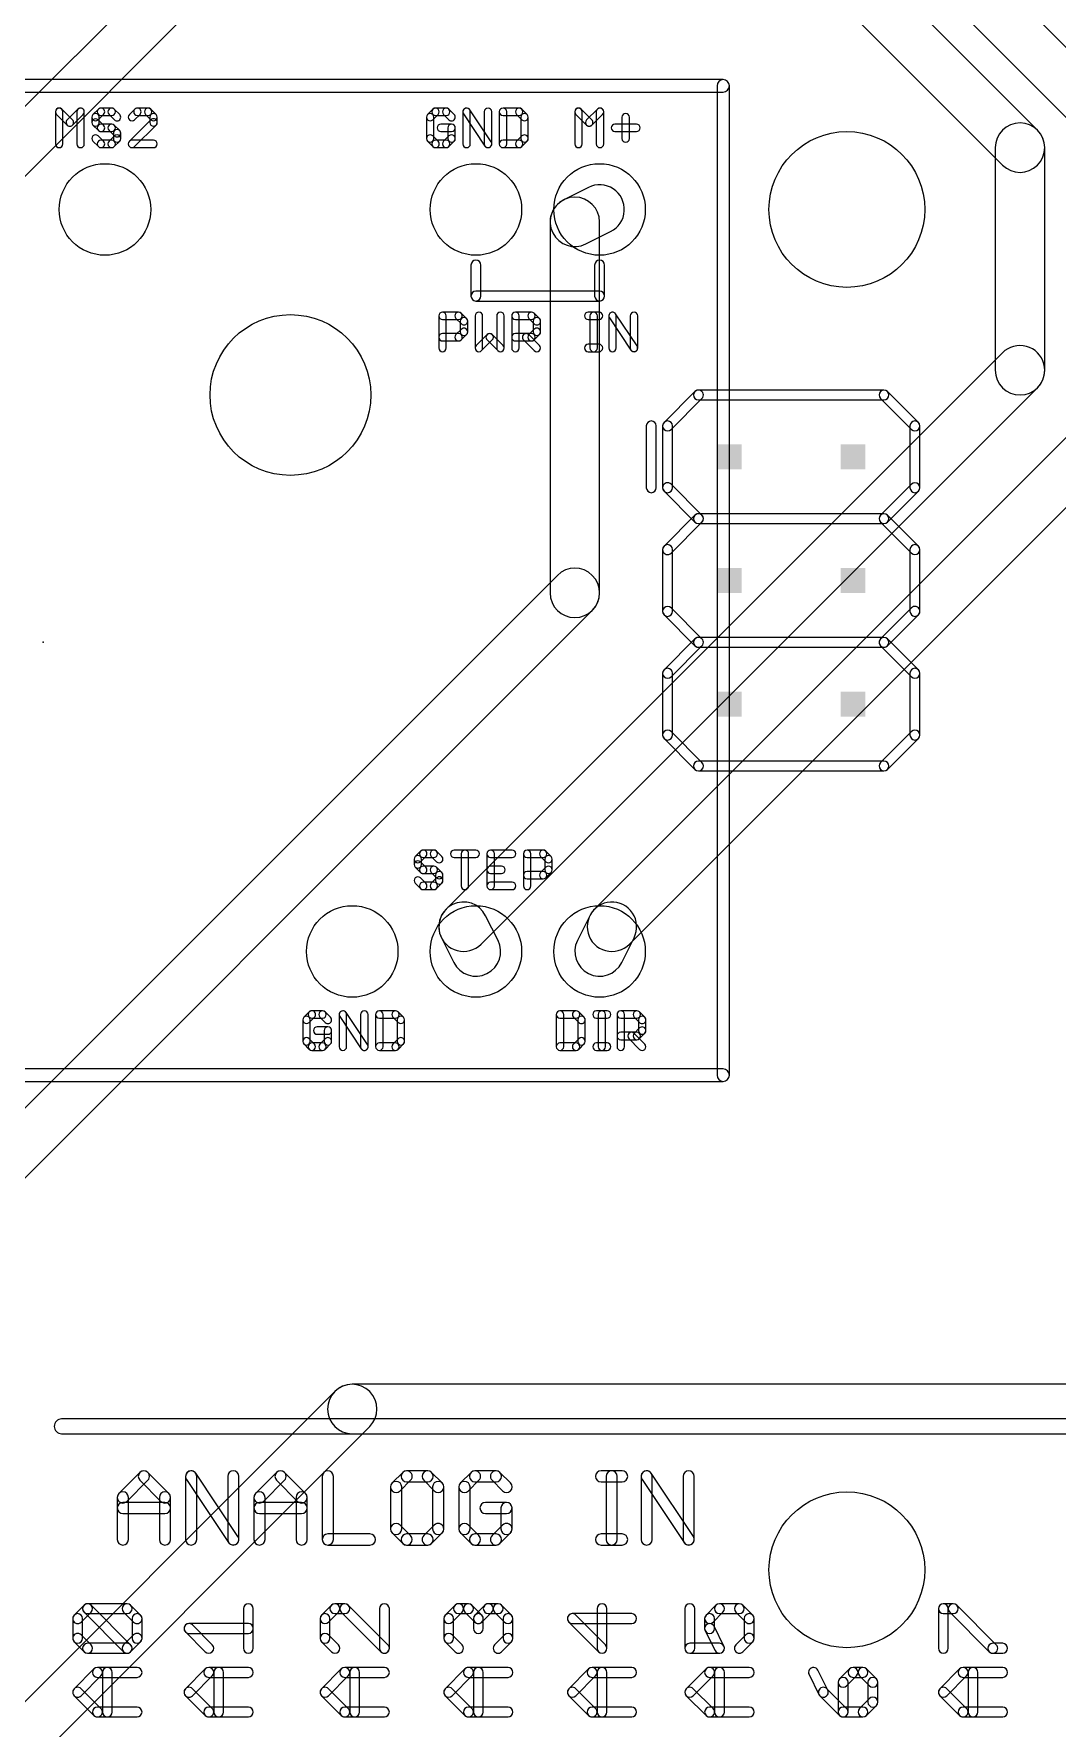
# Model space of a CAD drawing. Extents: x -5 to 106, y -6 to 80.
# Drawn here: x 50.61 to 71.63, y 24.69 to 59.49 of the extents above; entities that cross this region are included whole.
import ezdxf

# ---------------------------------------------------------------- set-up
doc = ezdxf.new("R2010")
doc.units = 0
for name, color, linetype in [('16', 174, 'CONTINUOUS'), ('17', 94, 'CONTINUOUS'), ('20', 178, 'CONTINUOUS'), ('21', 250, 'CONTINUOUS'), ('23', 178, 'CONTINUOUS'), ('51', 250, 'CONTINUOUS')]:
    doc.layers.add(name, color=color, linetype=linetype)

# ---------------------------------------------------------------- blocks, each defined once
blk = doc.blocks.new('RECT')
blk.add_solid([(-0.5, -0.5), (0.5, -0.5), (-0.5, 0.5), (0.5, 0.5)])
blk = doc.blocks.new('ROUNDP')
blk.add_circle((0, 0), 0.5)

msp = doc.modelspace()

# ---------------------------------------------------------------- linework, layer by layer
at = {"layer": '16'}
for points in [[(71.2252, 57.5092), (57.5092, 71.2252, 1), (56.7908, 70.5068), (70.5068, 56.7908, 1)], [(72.7492, 58.2712), (60.5572, 70.4632, 1), (59.8388, 69.7448), (72.0308, 57.5528, 1)], [(49.8892, 56.0288), (54.4612, 60.6008, 1), (53.7428, 61.3192), (49.1708, 56.7472, 1)], [(71.374, 52.578), (71.374, 57.15, 1), (70.358, 57.15), (70.358, 52.578, 1)], [(61.9492, 55.1716), (62.4572, 55.4256, 1), (62.0028, 56.3344), (61.4948, 56.0804, 1)], [(62.23, 48.006), (62.23, 55.626, 1), (61.214, 55.626), (61.214, 48.006, 1)], [(59.7952, 40.7888), (71.2252, 52.2188, 1), (70.5068, 52.9372), (59.0768, 41.5072, 1)], [(62.8432, 40.7888), (72.7492, 50.6948, 1), (72.0308, 51.4132), (62.1248, 41.5072, 1)], [(47.6032, 33.1688), (62.0812, 47.6468, 1), (61.3628, 48.3652), (46.8848, 33.8872, 1)], [(58.9816, 40.9208), (59.2356, 40.4128, 1), (60.1444, 40.8672), (59.8904, 41.3752, 1)], [(62.0296, 41.3752), (61.7756, 40.8672, 1), (62.6844, 40.4128), (62.9384, 40.9208, 1)], [(49.8892, 23.2628), (57.5092, 30.8828, 1), (56.7908, 31.6012), (49.1708, 23.9812, 1)], [(57.15, 30.734), (73.152, 30.734, 1), (73.152, 31.75), (57.15, 31.75, 1)]]:
    msp.add_lwpolyline(points, format="xyb", close=True, dxfattribs=at)
at = {"layer": '20'}
for centre, radius in [((67.31, 55.88), 1.6), ((55.88, 52.07), 1.651), ((67.31, 27.94), 1.6)]:
    msp.add_circle(centre, radius, dxfattribs=at)
at = {"layer": '21'}
for points in [[(64.77, 58.547), (16.51, 58.547, 1), (16.51, 58.293), (64.77, 58.293, 1)], [(64.897, 38.1), (64.897, 58.42, 1), (64.643, 58.42), (64.643, 38.1, 1)], [(51.2064, 57.2262), (51.2064, 57.8872, 1), (51.054, 57.8872), (51.054, 57.2262, 1)], [(51.0763, 57.8333), (51.2966, 57.613, 1), (51.4044, 57.7207), (51.1841, 57.941, 1)], [(51.4044, 57.613), (51.6247, 57.8333, 1), (51.517, 57.941), (51.2966, 57.7207, 1)], [(51.4946, 57.8872), (51.4946, 57.2262, 1), (51.647, 57.2262), (51.647, 57.8872, 1)], [(51.9349, 57.941), (51.8247, 57.8309, 1), (51.9325, 57.7231), (52.0427, 57.8333, 1)], [(51.8024, 57.777), (51.8024, 57.6668, 1), (51.9548, 57.6668), (51.9548, 57.777, 1)], [(52.2091, 57.9634), (51.9888, 57.9634, 1), (51.9888, 57.811), (52.2091, 57.811, 1)], [(52.3731, 57.8309), (52.263, 57.941, 1), (52.1552, 57.8333), (52.2654, 57.7231, 1)], [(52.6833, 57.941), (52.5731, 57.8309, 1), (52.6809, 57.7231), (52.7911, 57.8333, 1)], [(52.9575, 57.9634), (52.7372, 57.9634, 1), (52.7372, 57.811), (52.9575, 57.811, 1)], [(53.1216, 57.8309), (53.0114, 57.941, 1), (52.9036, 57.8333), (53.0138, 57.7231, 1)], [(53.1439, 57.6668), (53.1439, 57.777, 1), (52.9915, 57.777), (52.9915, 57.6668, 1)], [(58.8065, 57.941), (58.6963, 57.8309, 1), (58.8041, 57.7231), (58.9142, 57.8333, 1)], [(58.674, 57.777), (58.674, 57.3364, 1), (58.8264, 57.3364), (58.8264, 57.777, 1)], [(59.0807, 57.9634), (58.8604, 57.9634, 1), (58.8604, 57.811), (59.0807, 57.811, 1)], [(59.2447, 57.8309), (59.1346, 57.941, 1), (59.0268, 57.8333), (59.137, 57.7231, 1)], [(59.5748, 57.2262), (59.5748, 57.8872, 1), (59.4224, 57.8872), (59.4224, 57.2262, 1)], [(59.4352, 57.8449), (59.8759, 57.1839, 1), (60.0027, 57.2685), (59.562, 57.9294, 1)], [(60.0155, 57.2262), (60.0155, 57.8872, 1), (59.8631, 57.8872), (59.8631, 57.2262, 1)], [(60.1708, 57.8872), (60.1708, 57.2262, 1), (60.3232, 57.2262), (60.3232, 57.8872, 1)], [(60.5775, 57.9634), (60.247, 57.9634, 1), (60.247, 57.811), (60.5775, 57.811, 1)], [(60.7416, 57.8309), (60.6314, 57.941, 1), (60.5236, 57.8333), (60.6338, 57.7231, 1)], [(60.7639, 57.3364), (60.7639, 57.777, 1), (60.6115, 57.777), (60.6115, 57.3364, 1)], [(61.8744, 57.2262), (61.8744, 57.8872, 1), (61.722, 57.8872), (61.722, 57.2262, 1)], [(61.7443, 57.8333), (61.9646, 57.613, 1), (62.0724, 57.7207), (61.8521, 57.941, 1)], [(62.0724, 57.613), (62.2927, 57.8333, 1), (62.185, 57.941), (61.9646, 57.7207, 1)], [(62.1626, 57.8872), (62.1626, 57.2262, 1), (62.315, 57.2262), (62.315, 57.8872, 1)], [(62.6907, 57.777), (62.6907, 57.3364, 1), (62.8431, 57.3364), (62.8431, 57.777, 1)], [(51.8247, 57.613), (51.9349, 57.5028, 1), (52.0427, 57.6106), (51.9325, 57.7207, 1)], [(51.9888, 57.4805), (52.2091, 57.4805, 1), (52.2091, 57.6329), (51.9888, 57.6329, 1)], [(52.1552, 57.5028), (52.2654, 57.3926, 1), (52.3731, 57.5004), (52.263, 57.6106, 1)], [(52.2431, 57.4465), (52.2431, 57.3364, 1), (52.3955, 57.3364), (52.3955, 57.4465, 1)], [(52.6809, 57.1723), (53.1216, 57.613, 1), (53.0138, 57.7207), (52.5731, 57.2801, 1)], [(59.1908, 57.6329), (58.9705, 57.6329, 1), (58.9705, 57.4805), (59.1908, 57.4805, 1)], [(59.267, 57.3364), (59.267, 57.5567, 1), (59.1146, 57.5567), (59.1146, 57.3364, 1)], [(62.5466, 57.4805), (62.9873, 57.4805, 1), (62.9873, 57.6329), (62.5466, 57.6329, 1)], [(52.0427, 57.2801), (51.9325, 57.3902, 1), (51.8247, 57.2825), (51.9349, 57.1723, 1)], [(52.2091, 57.3024), (51.9888, 57.3024, 1), (51.9888, 57.15), (52.2091, 57.15, 1)], [(52.2654, 57.3902), (52.1552, 57.2801, 1), (52.263, 57.1723), (52.3731, 57.2825, 1)], [(53.0677, 57.3024), (52.627, 57.3024, 1), (52.627, 57.15), (53.0677, 57.15, 1)], [(58.6963, 57.2825), (58.8065, 57.1723, 1), (58.9142, 57.2801), (58.8041, 57.3902, 1)], [(58.8604, 57.15), (59.0807, 57.15, 1), (59.0807, 57.3024), (58.8604, 57.3024, 1)], [(59.1346, 57.1723), (59.2447, 57.2825, 1), (59.137, 57.3902), (59.0268, 57.2801, 1)], [(60.247, 57.15), (60.5775, 57.15, 1), (60.5775, 57.3024), (60.247, 57.3024, 1)], [(60.6314, 57.1723), (60.7416, 57.2825, 1), (60.6338, 57.3902), (60.5236, 57.2801, 1)], [(59.5884, 54.737), (59.5884, 54.102, 1), (59.7916, 54.102), (59.7916, 54.737, 1)], [(62.1284, 54.737), (62.1284, 54.102, 1), (62.3316, 54.102), (62.3316, 54.737, 1)], [(62.23, 54.2036), (59.69, 54.2036, 1), (59.69, 54.0004), (62.23, 54.0004, 1)], [(59.0804, 53.0352), (59.0804, 53.6962, 1), (58.928, 53.6962), (58.928, 53.0352, 1)], [(59.0042, 53.62), (59.3347, 53.62, 1), (59.3347, 53.7724), (59.0042, 53.7724, 1)], [(59.2808, 53.6423), (59.391, 53.5321, 1), (59.4987, 53.6399), (59.3886, 53.75, 1)], [(59.3686, 53.586), (59.3686, 53.3657, 1), (59.521, 53.3657), (59.521, 53.586, 1)], [(59.6764, 53.6962), (59.6764, 53.0352, 1), (59.8288, 53.0352), (59.8288, 53.6962, 1)], [(60.2695, 53.0352), (60.2695, 53.6962, 1), (60.1171, 53.6962), (60.1171, 53.0352, 1)], [(60.5772, 53.0352), (60.5772, 53.6962, 1), (60.4248, 53.6962), (60.4248, 53.0352, 1)], [(60.501, 53.62), (60.8315, 53.62, 1), (60.8315, 53.7724), (60.501, 53.7724, 1)], [(60.7776, 53.6423), (60.8878, 53.5321, 1), (60.9956, 53.6399), (60.8854, 53.75, 1)], [(60.8655, 53.586), (60.8655, 53.3657, 1), (61.0179, 53.3657), (61.0179, 53.586, 1)], [(61.9979, 53.62), (62.2182, 53.62, 1), (62.2182, 53.7724), (61.9979, 53.7724, 1)], [(62.1842, 53.0352), (62.1842, 53.6962, 1), (62.0318, 53.6962), (62.0318, 53.0352, 1)], [(62.573, 53.0352), (62.573, 53.6962, 1), (62.4206, 53.6962), (62.4206, 53.0352, 1)], [(62.4334, 53.6539), (62.874, 52.9929, 1), (63.0008, 53.0775), (62.5602, 53.7384, 1)], [(63.0136, 53.0352), (63.0136, 53.6962, 1), (62.8612, 53.6962), (62.8612, 53.0352, 1)], [(59.3347, 53.3317), (59.0042, 53.3317, 1), (59.0042, 53.1793), (59.3347, 53.1793, 1)], [(59.391, 53.4196), (59.2808, 53.3094, 1), (59.3886, 53.2016), (59.4987, 53.3118, 1)], [(59.8065, 52.9813), (60.0268, 53.2016, 1), (59.9191, 53.3094), (59.6987, 53.0891, 1)], [(59.9191, 53.2016), (60.1394, 52.9813, 1), (60.2471, 53.0891), (60.0268, 53.3094, 1)], [(60.8315, 53.3317), (60.501, 53.3317, 1), (60.501, 53.1793), (60.8315, 53.1793, 1)], [(60.6675, 53.2016), (60.8878, 52.9813, 1), (60.9956, 53.0891), (60.7752, 53.3094, 1)], [(60.8878, 53.4196), (60.7776, 53.3094, 1), (60.8854, 53.2016), (60.9956, 53.3118, 1)], [(61.9979, 52.959), (62.2182, 52.959, 1), (62.2182, 53.1114), (61.9979, 53.1114, 1)], [(58.5525, 42.701), (58.4423, 42.5909, 1), (58.5501, 42.4831), (58.6602, 42.5933, 1)], [(58.42, 42.537), (58.42, 42.4268, 1), (58.5724, 42.4268), (58.5724, 42.537, 1)], [(58.4423, 42.373), (58.5525, 42.2628, 1), (58.6602, 42.3706), (58.5501, 42.4807, 1)], [(58.8267, 42.7234), (58.6064, 42.7234, 1), (58.6064, 42.571), (58.8267, 42.571, 1)], [(58.9907, 42.5909), (58.8806, 42.701, 1), (58.7728, 42.5933), (58.883, 42.4831, 1)], [(59.2446, 42.571), (59.6853, 42.571, 1), (59.6853, 42.7234), (59.2446, 42.7234, 1)], [(59.5411, 41.9862), (59.5411, 42.6472, 1), (59.3887, 42.6472), (59.3887, 41.9862, 1)], [(60.4337, 42.7234), (59.993, 42.7234, 1), (59.993, 42.571), (60.4337, 42.571, 1)], [(59.9168, 42.6472), (59.9168, 41.9862, 1), (60.0692, 41.9862), (60.0692, 42.6472, 1)], [(60.8176, 41.9862), (60.8176, 42.6472, 1), (60.6652, 42.6472), (60.6652, 41.9862, 1)], [(60.7414, 42.571), (61.0719, 42.571, 1), (61.0719, 42.7234), (60.7414, 42.7234, 1)], [(61.018, 42.5933), (61.1282, 42.4831, 1), (61.236, 42.5909), (61.1258, 42.701, 1)], [(61.1059, 42.537), (61.1059, 42.3167, 1), (61.2583, 42.3167), (61.2583, 42.537, 1)], [(58.6602, 42.0401), (58.5501, 42.1502, 1), (58.4423, 42.0425), (58.5525, 41.9323, 1)], [(58.6064, 42.2405), (58.8267, 42.2405, 1), (58.8267, 42.3929), (58.6064, 42.3929, 1)], [(58.7728, 42.2628), (58.883, 42.1526, 1), (58.9907, 42.2604), (58.8806, 42.3706, 1)], [(58.883, 42.1502), (58.7728, 42.0401, 1), (58.8806, 41.9323), (58.9907, 42.0425, 1)], [(58.8606, 42.2065), (58.8606, 42.0964, 1), (59.013, 42.0964), (59.013, 42.2065, 1)], [(59.993, 42.2405), (60.2134, 42.2405, 1), (60.2134, 42.3929), (59.993, 42.3929, 1)], [(61.0719, 42.2827), (60.7414, 42.2827, 1), (60.7414, 42.1303), (61.0719, 42.1303, 1)], [(61.1282, 42.3706), (61.018, 42.2604, 1), (61.1258, 42.1526), (61.236, 42.2628, 1)], [(58.8267, 42.0624), (58.6064, 42.0624, 1), (58.6064, 41.91), (58.8267, 41.91, 1)], [(59.993, 41.91), (60.4337, 41.91, 1), (60.4337, 42.0624), (59.993, 42.0624, 1)], [(56.2665, 39.399), (56.1563, 39.2889, 1), (56.2641, 39.1811), (56.3742, 39.2913, 1)], [(56.5407, 39.4214), (56.3204, 39.4214, 1), (56.3204, 39.269), (56.5407, 39.269, 1)], [(56.7047, 39.2889), (56.5946, 39.399, 1), (56.4868, 39.2913), (56.597, 39.1811, 1)], [(57.0348, 38.6842), (57.0348, 39.3452, 1), (56.8824, 39.3452), (56.8824, 38.6842, 1)], [(56.8952, 39.3029), (57.3359, 38.6419, 1), (57.4627, 38.7265), (57.022, 39.3874, 1)], [(57.4755, 38.6842), (57.4755, 39.3452, 1), (57.3231, 39.3452), (57.3231, 38.6842, 1)], [(57.6308, 39.3452), (57.6308, 38.6842, 1), (57.7832, 38.6842), (57.7832, 39.3452, 1)], [(58.0375, 39.4214), (57.707, 39.4214, 1), (57.707, 39.269), (58.0375, 39.269, 1)], [(58.2016, 39.2889), (58.0914, 39.399, 1), (57.9836, 39.2913), (58.0938, 39.1811, 1)], [(61.341, 39.3452), (61.341, 38.6842, 1), (61.4934, 38.6842), (61.4934, 39.3452, 1)], [(61.7477, 39.4214), (61.4172, 39.4214, 1), (61.4172, 39.269), (61.7477, 39.269, 1)], [(61.9117, 39.2889), (61.8016, 39.399, 1), (61.6938, 39.2913), (61.804, 39.1811, 1)], [(62.1656, 39.269), (62.3859, 39.269, 1), (62.3859, 39.4214), (62.1656, 39.4214, 1)], [(62.352, 38.6842), (62.352, 39.3452, 1), (62.1996, 39.3452), (62.1996, 38.6842, 1)], [(62.7408, 38.6842), (62.7408, 39.3452, 1), (62.5884, 39.3452), (62.5884, 38.6842, 1)], [(62.6646, 39.269), (62.995, 39.269, 1), (62.995, 39.4214), (62.6646, 39.4214, 1)], [(62.9412, 39.2913), (63.0513, 39.1811, 1), (63.1591, 39.2889), (63.0489, 39.399, 1)], [(56.134, 39.235), (56.134, 38.7944, 1), (56.2864, 38.7944), (56.2864, 39.235, 1)], [(56.6508, 39.0909), (56.4305, 39.0909, 1), (56.4305, 38.9385), (56.6508, 38.9385, 1)], [(56.727, 38.7944), (56.727, 39.0147, 1), (56.5746, 39.0147), (56.5746, 38.7944, 1)], [(58.2239, 38.7944), (58.2239, 39.235, 1), (58.0715, 39.235), (58.0715, 38.7944, 1)], [(61.934, 38.7944), (61.934, 39.235, 1), (61.7816, 39.235), (61.7816, 38.7944, 1)], [(62.995, 38.9807), (62.6646, 38.9807, 1), (62.6646, 38.8283), (62.995, 38.8283, 1)], [(62.831, 38.8506), (63.0513, 38.6303, 1), (63.1591, 38.7381), (62.9388, 38.9584, 1)], [(63.0513, 39.0686), (62.9412, 38.9584, 1), (63.0489, 38.8506), (63.1591, 38.9608, 1)], [(63.029, 39.235), (63.029, 39.0147, 1), (63.1814, 39.0147), (63.1814, 39.235, 1)], [(56.1563, 38.7405), (56.2665, 38.6303, 1), (56.3742, 38.7381), (56.2641, 38.8482, 1)], [(56.3204, 38.608), (56.5407, 38.608, 1), (56.5407, 38.7604), (56.3204, 38.7604, 1)], [(56.5946, 38.6303), (56.7047, 38.7405, 1), (56.597, 38.8482), (56.4868, 38.7381, 1)], [(57.707, 38.608), (58.0375, 38.608, 1), (58.0375, 38.7604), (57.707, 38.7604, 1)], [(58.0914, 38.6303), (58.2016, 38.7405, 1), (58.0938, 38.8482), (57.9836, 38.7381, 1)], [(61.4172, 38.608), (61.7477, 38.608, 1), (61.7477, 38.7604), (61.4172, 38.7604, 1)], [(61.8016, 38.6303), (61.9117, 38.7405, 1), (61.804, 38.8482), (61.6938, 38.7381, 1)], [(62.1656, 38.608), (62.3859, 38.608, 1), (62.3859, 38.7604), (62.1656, 38.7604, 1)], [(16.51, 37.973), (64.77, 37.973, 1), (64.77, 38.227), (16.51, 38.227, 1)], [(87.503, 31.0388), (51.181, 31.0388, 1), (51.181, 30.734), (87.503, 30.734, 1)], [(52.5191, 29.3458), (52.9513, 29.778, 1), (52.7896, 29.9396), (52.3575, 29.5075, 1)], [(52.7896, 29.778), (53.2218, 29.3458, 1), (53.3835, 29.5075), (52.9513, 29.9396, 1)], [(53.9559, 28.5623), (53.9559, 29.8588, 1), (53.7273, 29.8588), (53.7273, 28.5623, 1)], [(53.7465, 29.7954), (54.6108, 28.4989, 1), (54.801, 28.6257), (53.9367, 29.9222, 1)], [(54.8202, 28.5623), (54.8202, 29.8588, 1), (54.5916, 29.8588), (54.5916, 28.5623, 1)], [(55.3257, 29.3458), (55.7578, 29.778, 1), (55.5962, 29.9396), (55.164, 29.5075, 1)], [(55.5962, 29.778), (56.0284, 29.3458, 1), (56.19, 29.5075), (55.7578, 29.9396, 1)], [(56.5338, 29.8588), (56.5338, 28.5623, 1), (56.7624, 28.5623), (56.7624, 29.8588, 1)], [(58.1867, 29.9396), (57.9706, 29.7235, 1), (58.1322, 29.5619), (58.3483, 29.778, 1)], [(58.6997, 29.9731), (58.2675, 29.9731, 1), (58.2675, 29.7445), (58.6997, 29.7445, 1)], [(58.9966, 29.7235), (58.7805, 29.9396, 1), (58.6188, 29.778), (58.8349, 29.5619, 1)], [(59.59, 29.9396), (59.3739, 29.7235, 1), (59.5355, 29.5619), (59.7516, 29.778, 1)], [(60.1029, 29.9731), (59.6708, 29.9731, 1), (59.6708, 29.7445), (60.1029, 29.7445, 1)], [(60.3999, 29.7235), (60.1838, 29.9396, 1), (60.0221, 29.778), (60.2382, 29.5619, 1)], [(62.2612, 29.7445), (62.6934, 29.7445, 1), (62.6934, 29.9731), (62.2612, 29.9731, 1)], [(62.5916, 28.5623), (62.5916, 29.8588, 1), (62.363, 29.8588), (62.363, 28.5623, 1)], [(63.3111, 28.5623), (63.3111, 29.8588, 1), (63.0825, 29.8588), (63.0825, 28.5623, 1)], [(63.1017, 29.7954), (63.966, 28.4989, 1), (64.1562, 28.6257), (63.2919, 29.9222, 1)], [(64.1754, 28.5623), (64.1754, 29.8588, 1), (63.9468, 29.8588), (63.9468, 28.5623, 1)], [(57.9371, 29.6427), (57.9371, 28.7784, 1), (58.1657, 28.7784), (58.1657, 29.6427, 1)], [(59.0301, 28.7784), (59.0301, 29.6427, 1), (58.8015, 29.6427), (58.8015, 28.7784, 1)], [(59.3404, 29.6427), (59.3404, 28.7784, 1), (59.569, 28.7784), (59.569, 29.6427, 1)], [(52.5526, 28.5623), (52.5526, 29.4266, 1), (52.324, 29.4266), (52.324, 28.5623, 1)], [(52.4383, 29.0963), (53.3026, 29.0963, 1), (53.3026, 29.3249), (52.4383, 29.3249, 1)], [(53.1883, 29.4266), (53.1883, 28.5623, 1), (53.4169, 28.5623), (53.4169, 29.4266, 1)], [(55.3592, 28.5623), (55.3592, 29.4266, 1), (55.1306, 29.4266), (55.1306, 28.5623, 1)], [(55.2449, 29.0963), (56.1092, 29.0963, 1), (56.1092, 29.3249), (55.2449, 29.3249, 1)], [(55.9949, 29.4266), (55.9949, 28.5623, 1), (56.2235, 28.5623), (56.2235, 29.4266, 1)], [(60.319, 29.3249), (59.8869, 29.3249, 1), (59.8869, 29.0963), (60.319, 29.0963, 1)], [(60.4333, 28.7784), (60.4333, 29.2106, 1), (60.2047, 29.2106), (60.2047, 28.7784, 1)], [(57.9706, 28.6976), (58.1867, 28.4815, 1), (58.3483, 28.6431), (58.1322, 28.8592, 1)], [(58.7805, 28.4815), (58.9966, 28.6976, 1), (58.8349, 28.8592), (58.6188, 28.6431, 1)], [(59.3739, 28.6976), (59.59, 28.4815, 1), (59.7516, 28.6431), (59.5355, 28.8592, 1)], [(60.1838, 28.4815), (60.3999, 28.6976, 1), (60.2382, 28.8592), (60.0221, 28.6431, 1)], [(56.6481, 28.448), (57.5125, 28.448, 1), (57.5125, 28.6766), (56.6481, 28.6766, 1)], [(58.2675, 28.448), (58.6997, 28.448, 1), (58.6997, 28.6766), (58.2675, 28.6766, 1)], [(59.6708, 28.448), (60.1029, 28.448, 1), (60.1029, 28.6766), (59.6708, 28.6766, 1)], [(62.2612, 28.448), (62.6934, 28.448, 1), (62.6934, 28.6766), (62.2612, 28.6766, 1)], [(51.582, 26.867), (51.7854, 27.0704, 1), (51.6417, 27.2141), (51.4383, 27.0107, 1)], [(52.5989, 26.4006), (51.7854, 27.2141, 1), (51.6417, 27.0704), (52.4552, 26.2569, 1)], [(51.7135, 27.0406), (52.527, 27.0406, 1), (52.527, 27.2438), (51.7135, 27.2438, 1)], [(52.4552, 27.0704), (52.6586, 26.867, 1), (52.8022, 27.0107), (52.5989, 27.2141, 1)], [(55.118, 26.3287), (55.118, 27.1422, 1), (54.9148, 27.1422), (54.9148, 26.3287, 1)], [(56.7217, 27.2141), (56.5183, 27.0107, 1), (56.662, 26.867), (56.8654, 27.0704, 1)], [(56.9969, 27.2438), (56.7935, 27.2438, 1), (56.7935, 27.0406), (56.9969, 27.0406, 1)], [(57.8822, 26.4006), (57.0687, 27.2141, 1), (56.9251, 27.0704), (57.7386, 26.2569, 1)], [(57.7088, 27.1422), (57.7088, 26.3287, 1), (57.912, 26.3287), (57.912, 27.1422, 1)], [(59.202, 26.867), (59.4054, 27.0704, 1), (59.2617, 27.2141), (59.0583, 27.0107, 1)], [(59.3335, 27.0406), (59.5369, 27.0406, 1), (59.5369, 27.2438), (59.3335, 27.2438, 1)], [(59.4651, 27.0704), (59.6684, 26.867, 1), (59.8121, 27.0107), (59.6087, 27.2141, 1)], [(59.8121, 26.867), (60.0155, 27.0704, 1), (59.8718, 27.2141), (59.6684, 27.0107, 1)], [(59.9437, 27.0406), (60.147, 27.0406, 1), (60.147, 27.2438), (59.9437, 27.2438, 1)], [(60.0752, 27.0704), (60.2786, 26.867, 1), (60.4222, 27.0107), (60.2189, 27.2141, 1)], [(62.3819, 26.3287), (62.3819, 27.1422, 1), (62.1787, 27.1422), (62.1787, 26.3287, 1)], [(63.9816, 27.1422), (63.9816, 26.3287, 1), (64.1848, 26.3287), (64.1848, 27.1422, 1)], [(64.5617, 26.867), (64.7651, 27.0704, 1), (64.6214, 27.2141), (64.4181, 27.0107, 1)], [(64.6933, 27.0406), (65.1, 27.0406, 1), (65.1, 27.2438), (64.6933, 27.2438, 1)], [(65.0282, 27.0704), (65.2316, 26.867, 1), (65.3752, 27.0107), (65.1719, 27.2141, 1)], [(69.3918, 26.3287), (69.3918, 27.1422, 1), (69.1886, 27.1422), (69.1886, 26.3287, 1)], [(69.2902, 27.0406), (69.4935, 27.0406, 1), (69.4935, 27.2438), (69.2902, 27.2438, 1)], [(69.4217, 27.0704), (70.2352, 26.2569, 1), (70.3789, 26.4006), (69.5654, 27.2141, 1)], [(51.6118, 26.5321), (51.6118, 26.9388, 1), (51.4086, 26.9388), (51.4086, 26.5321, 1)], [(52.6288, 26.9388), (52.6288, 26.5321, 1), (52.832, 26.5321), (52.832, 26.9388, 1)], [(54.2747, 26.4006), (53.868, 26.8073, 1), (53.7243, 26.6636), (54.1311, 26.2569, 1)], [(53.7962, 26.6339), (55.0164, 26.6339, 1), (55.0164, 26.8371), (53.7962, 26.8371, 1)], [(56.4886, 26.9388), (56.4886, 26.5321, 1), (56.6918, 26.5321), (56.6918, 26.9388, 1)], [(59.2318, 26.5321), (59.2318, 26.9388, 1), (59.0286, 26.9388), (59.0286, 26.5321, 1)], [(59.6387, 26.9388), (59.6387, 26.7355, 1), (59.8419, 26.7355), (59.8419, 26.9388, 1)], [(60.2488, 26.9388), (60.2488, 26.5321, 1), (60.452, 26.5321), (60.452, 26.9388, 1)], [(61.5983, 26.867), (62.2084, 26.2569, 1), (62.3521, 26.4006), (61.742, 27.0107, 1)], [(62.8904, 27.0404), (61.6702, 27.0404, 1), (61.6702, 26.8372), (62.8904, 26.8372, 1)], [(64.5915, 26.7355), (64.5915, 26.9388, 1), (64.3883, 26.9388), (64.3883, 26.7355, 1)], [(64.7842, 26.3742), (64.5808, 26.7809, 1), (64.399, 26.69), (64.6024, 26.2833, 1)], [(65.2018, 26.9388), (65.2018, 26.5321, 1), (65.405, 26.5321), (65.405, 26.9388, 1)], [(51.7854, 26.4006), (51.582, 26.6039, 1), (51.4383, 26.4603), (51.6417, 26.2569, 1)], [(52.6586, 26.6039), (52.4552, 26.4006, 1), (52.5989, 26.2569), (52.8022, 26.4603, 1)], [(56.5183, 26.4603), (56.7217, 26.2569, 1), (56.8654, 26.4006), (56.662, 26.6039, 1)], [(59.4054, 26.4006), (59.202, 26.6039, 1), (59.0583, 26.4603), (59.2617, 26.2569, 1)], [(60.2786, 26.6039), (60.0752, 26.4006, 1), (60.2189, 26.2569), (60.4222, 26.4603, 1)], [(65.2316, 26.6039), (65.0282, 26.4006, 1), (65.1719, 26.2569), (65.3752, 26.4603, 1)], [(52.527, 26.4303), (51.7135, 26.4303, 1), (51.7135, 26.2271), (52.527, 26.2271, 1)], [(64.0832, 26.2271), (64.6933, 26.2271, 1), (64.6933, 26.4303), (64.0832, 26.4303, 1)], [(70.307, 26.2271), (70.5104, 26.2271, 1), (70.5104, 26.4303), (70.307, 26.4303, 1)], [(51.582, 25.3539), (51.9887, 25.7607, 1), (51.8451, 25.9043), (51.4383, 25.4976, 1)], [(51.9169, 25.7309), (52.7304, 25.7309, 1), (52.7304, 25.9341), (51.9169, 25.9341, 1)], [(52.2219, 25.019), (52.2219, 25.8325, 1), (52.0187, 25.8325), (52.0187, 25.019, 1)], [(53.868, 25.3539), (54.2747, 25.7607, 1), (54.1311, 25.9043), (53.7243, 25.4976, 1)], [(54.2029, 25.7309), (55.0164, 25.7309, 1), (55.0164, 25.9341), (54.2029, 25.9341, 1)], [(54.5079, 25.019), (54.5079, 25.8325, 1), (54.3047, 25.8325), (54.3047, 25.019, 1)], [(56.662, 25.3539), (57.0687, 25.7607, 1), (56.9251, 25.9043), (56.5183, 25.4976, 1)], [(56.9969, 25.7309), (57.8104, 25.7309, 1), (57.8104, 25.9341), (56.9969, 25.9341, 1)], [(57.3019, 25.019), (57.3019, 25.8325, 1), (57.0987, 25.8325), (57.0987, 25.019, 1)], [(59.202, 25.3539), (59.6087, 25.7607, 1), (59.4651, 25.9043), (59.0583, 25.4976, 1)], [(59.5369, 25.7309), (60.3504, 25.7309, 1), (60.3504, 25.9341), (59.5369, 25.9341, 1)], [(59.8419, 25.019), (59.8419, 25.8325, 1), (59.6387, 25.8325), (59.6387, 25.019, 1)], [(61.742, 25.3539), (62.1487, 25.7607, 1), (62.0051, 25.9043), (61.5983, 25.4976, 1)], [(62.0769, 25.7309), (62.8904, 25.7309, 1), (62.8904, 25.9341), (62.0769, 25.9341, 1)], [(62.3819, 25.019), (62.3819, 25.8325, 1), (62.1787, 25.8325), (62.1787, 25.019, 1)], [(64.155, 25.3539), (64.5617, 25.7607, 1), (64.4181, 25.9043), (64.0113, 25.4976, 1)], [(64.4899, 25.7309), (65.3034, 25.7309, 1), (65.3034, 25.9341), (64.4899, 25.9341, 1)], [(64.7949, 25.019), (64.7949, 25.8325, 1), (64.5917, 25.8325), (64.5917, 25.019, 1)], [(66.5323, 25.7871), (66.7357, 25.3803, 1), (66.9174, 25.4712), (66.714, 25.8779, 1)], [(67.3648, 25.9043), (67.1614, 25.701, 1), (67.3051, 25.5573), (67.5085, 25.7607, 1)], [(67.64, 25.9341), (67.4367, 25.9341, 1), (67.4367, 25.7309), (67.64, 25.7309, 1)], [(67.9152, 25.701), (67.7119, 25.9043, 1), (67.5682, 25.7607), (67.7716, 25.5573, 1)], [(69.362, 25.3539), (69.7687, 25.7607, 1), (69.6251, 25.9043), (69.2183, 25.4976, 1)], [(69.6969, 25.7309), (70.5104, 25.7309, 1), (70.5104, 25.9341), (69.6969, 25.9341, 1)], [(70.0019, 25.019), (70.0019, 25.8325, 1), (69.7987, 25.8325), (69.7987, 25.019, 1)], [(51.9887, 25.0908), (51.582, 25.4976, 1), (51.4383, 25.3539), (51.8451, 24.9472, 1)], [(54.2747, 25.0908), (53.868, 25.4976, 1), (53.7243, 25.3539), (54.1311, 24.9472, 1)], [(57.0687, 25.0908), (56.662, 25.4976, 1), (56.5183, 25.3539), (56.9251, 24.9472, 1)], [(59.6087, 25.0908), (59.202, 25.4976, 1), (59.0583, 25.3539), (59.4651, 24.9472, 1)], [(62.1487, 25.0908), (61.742, 25.4976, 1), (61.5983, 25.3539), (62.0051, 24.9472, 1)], [(64.5617, 25.0908), (64.155, 25.4976, 1), (64.0113, 25.3539), (64.4181, 24.9472, 1)], [(66.7547, 25.3539), (67.1614, 24.9472, 1), (67.3051, 25.0908), (66.8984, 25.4976, 1)], [(67.1317, 25.6291), (67.1317, 25.019, 1), (67.3349, 25.019), (67.3349, 25.6291, 1)], [(67.945, 25.2224), (67.945, 25.6291, 1), (67.7418, 25.6291), (67.7418, 25.2224, 1)], [(69.7687, 25.0908), (69.362, 25.4976, 1), (69.2183, 25.3539), (69.6251, 24.9472, 1)], [(52.7304, 25.1206), (51.9169, 25.1206, 1), (51.9169, 24.9174), (52.7304, 24.9174, 1)], [(55.0164, 25.1206), (54.2029, 25.1206, 1), (54.2029, 24.9174), (55.0164, 24.9174, 1)], [(57.8104, 25.1206), (56.9969, 25.1206, 1), (56.9969, 24.9174), (57.8104, 24.9174, 1)], [(60.3504, 25.1206), (59.5369, 25.1206, 1), (59.5369, 24.9174), (60.3504, 24.9174, 1)], [(62.8904, 25.1206), (62.0769, 25.1206, 1), (62.0769, 24.9174), (62.8904, 24.9174, 1)], [(65.3034, 25.1206), (64.4899, 25.1206, 1), (64.4899, 24.9174), (65.3034, 24.9174, 1)], [(67.2333, 24.9174), (67.64, 24.9174, 1), (67.64, 25.1206), (67.2333, 25.1206, 1)], [(67.7119, 24.9472), (67.9152, 25.1505, 1), (67.7716, 25.2942), (67.5682, 25.0908, 1)], [(70.5104, 25.1206), (69.6969, 25.1206, 1), (69.6969, 24.9174), (70.5104, 24.9174, 1)]]:
    msp.add_lwpolyline(points, format="xyb", close=True, dxfattribs=at)
at = {"layer": '23'}
msp.add_point((50.8, 46.99), dxfattribs=at)
at = {"layer": '51'}
for points in [[(64.1902, 52.1418), (63.5552, 51.5068, 1), (63.6988, 51.3632), (64.3338, 51.9982, 1)], [(64.262, 51.9684), (68.072, 51.9684, 1), (68.072, 52.1716), (64.262, 52.1716, 1)], [(68.0002, 51.9982), (68.6352, 51.3632, 1), (68.7788, 51.5068), (68.1438, 52.1418, 1)], [(63.3936, 50.165), (63.3936, 51.435, 1), (63.1904, 51.435), (63.1904, 50.165, 1)], [(63.5254, 51.435), (63.5254, 50.165, 1), (63.7286, 50.165), (63.7286, 51.435, 1)], [(68.6054, 51.435), (68.6054, 50.165, 1), (68.8086, 50.165), (68.8086, 51.435, 1)], [(63.5552, 50.0932), (64.1902, 49.4582, 1), (64.3338, 49.6018), (63.6988, 50.2368, 1)], [(68.6352, 50.2368), (68.0002, 49.6018, 1), (68.1438, 49.4582), (68.7788, 50.0932, 1)], [(64.1902, 49.6018), (63.5552, 48.9668, 1), (63.6988, 48.8232), (64.3338, 49.4582, 1)], [(68.072, 49.6316), (64.262, 49.6316, 1), (64.262, 49.4284), (68.072, 49.4284, 1)], [(68.0002, 49.4582), (68.6352, 48.8232, 1), (68.7788, 48.9668), (68.1438, 49.6018, 1)], [(63.5254, 48.895), (63.5254, 47.625, 1), (63.7286, 47.625), (63.7286, 48.895, 1)], [(68.6054, 48.895), (68.6054, 47.625, 1), (68.8086, 47.625), (68.8086, 48.895, 1)], [(63.5552, 47.5532), (64.1902, 46.9182, 1), (64.3338, 47.0618), (63.6988, 47.6968, 1)], [(68.6352, 47.6968), (68.0002, 47.0618, 1), (68.1438, 46.9182), (68.7788, 47.5532, 1)], [(64.1902, 47.0618), (63.5552, 46.4268, 1), (63.6988, 46.2832), (64.3338, 46.9182, 1)], [(68.072, 47.0916), (64.262, 47.0916, 1), (64.262, 46.8884), (68.072, 46.8884, 1)], [(68.0002, 46.9182), (68.6352, 46.2832, 1), (68.7788, 46.4268), (68.1438, 47.0618, 1)], [(63.5254, 46.355), (63.5254, 45.085, 1), (63.7286, 45.085), (63.7286, 46.355, 1)], [(68.6054, 46.355), (68.6054, 45.085, 1), (68.8086, 45.085), (68.8086, 46.355, 1)], [(63.5552, 45.0132), (64.1902, 44.3782, 1), (64.3338, 44.5218), (63.6988, 45.1568, 1)], [(68.6352, 45.1568), (68.0002, 44.5218, 1), (68.1438, 44.3782), (68.7788, 45.0132, 1)], [(68.072, 44.5516), (64.262, 44.5516, 1), (64.262, 44.3484), (68.072, 44.3484, 1)]]:
    msp.add_lwpolyline(points, format="xyb", close=True, dxfattribs=at)

# ---------------------------------------------------------------- block references
at = {"layer": '17', "xscale": 1.8796, "yscale": 1.8796}
for p in [(52.07, 55.88), (52.07, 55.88), (59.69, 55.88), (59.69, 55.88), (62.23, 55.88), (62.23, 55.88), (57.15, 40.64), (57.15, 40.64), (59.69, 40.64), (59.69, 40.64), (62.23, 40.64), (62.23, 40.64)]:
    msp.add_blockref('ROUNDP', p, dxfattribs=at)
at = {"layer": '51', "xscale": 0.508, "yscale": 0.508, "rotation": 270}
for p in [(64.897, 50.8), (67.437, 50.8), (64.897, 48.26), (67.437, 48.26), (64.897, 45.72), (67.437, 45.72)]:
    msp.add_blockref('RECT', p, dxfattribs=at)

doc.saveas('drawing.dxf')
